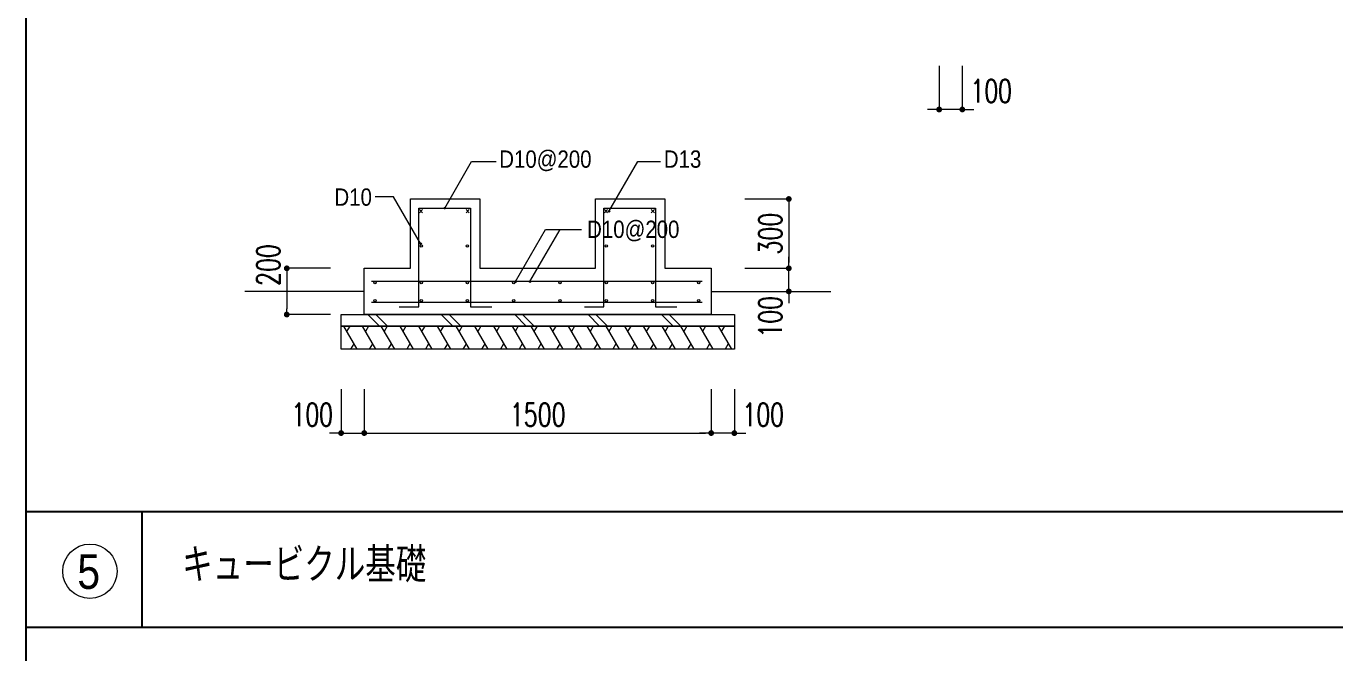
# Model space of a CAD drawing. Header units: millimetres. Extents: x 3721 to 423725, y 3529 to 115772.
# Drawn here: x 118230 to 140860, y 59242 to 70087 of the extents above; entities that cross this region are included whole.
import ezdxf
from ezdxf.enums import TextEntityAlignment as Align

# ---------------------------------------------------------------- set-up
doc = ezdxf.new("R2010")
doc.units = ezdxf.units.MM
doc.header["$LTSCALE"] = 0.2
doc.header["$PDMODE"] = 1
doc.layers.get('Defpoints').update_dxf_attribs({"color": 40})
doc.layers.add('92 設備記述', color=3, linetype='Continuous')
doc.layers.add('A_タイトル枠', color=7, linetype='Continuous')
for name, color, linetype, lineweight, true_color in [('A_寸法', 1, 'Continuous', 9, 0xff0000), ('改修範囲', 1, 'Continuous', 9, 0xff0000), ('改修記述', 1, 'Continuous', 9, 0xff0000)]:
    doc.layers.add(name, color=color, linetype=linetype, lineweight=lineweight, true_color=true_color)
doc.styles.add('Dim', font='simplex.shx', dxfattribs={"width": 0.7, "bigfont": 'extfont2.shx'})
doc.styles.add('Standard-A', font='romans.shx', dxfattribs={"bigfont": 'extfont2.shx'})
doc.styles.add('スタイル1', font='MS PGothic.ttf')
doc.dimstyles.new('1-200', dxfattribs={"dimscale": 200, "dimtxt": 3, "dimasz": 1, "dimexe": 1, "dimexo": 1, "dimgap": 1, "dimtad": 1, "dimdec": 0, "dimtxsty": 'Dim', "dimblk": 'DOT', "dimcen": 2.5, "dimadec": 0, "dimazin": 0, "dimtfac": 1, "dimtdec": 0, "dimtix": 1, "dimtmove": 2, "dimatfit": 3, "dimldrblk": '引出線', "dimfxl": 1, "dimlwd": -1, "dimlwe": -1, "dimarcsym": 0})

# ---------------------------------------------------------------- blocks, each defined once
blk = doc.blocks.new('_Dot')
at = {"color": 0, "linetype": 'ByBlock', "lineweight": -2}
blk.add_line((-0.5, 0), (-1, 0), dxfattribs=at)
at = {"color": 0, "linetype": 'ByBlock', "const_width": 0.5}
blk.add_lwpolyline([(-0.25, 0, 1), (0.25, 0, 1)], format="xyb", close=True, dxfattribs=at)
blk = doc.blocks.new('*D47')
at = {"layer": 'A_寸法', "color": 0, "transparency": 16777216}
for p, q in [((124076, 63803), (124076, 63045)), ((130076, 63803), (130076, 63045)), ((124176, 63045), (129976, 63045))]:
    blk.add_line(p, q, dxfattribs=at)
at = {"layer": 'Defpoints', "color": 0, "transparency": 16777216}
for p in [(124076, 63803), (130076, 63803), (130076, 63045)]:
    blk.add_point(p, dxfattribs=at)
at = {"layer": 'A_寸法', "color": 0, "transparency": 16777216, "xscale": 100, "yscale": 100, "zscale": 100, "rotation": 180}
blk.add_blockref('_Dot', (124076, 63045), dxfattribs=at)
at = {"layer": 'A_寸法', "color": 0, "transparency": 16777216, "xscale": 100, "yscale": 100, "zscale": 100}
blk.add_blockref('_Dot', (130076, 63045), dxfattribs=at)
at = {"layer": 'A_寸法', "color": 0, "transparency": 16777216, "insert": (127076, 63365), "char_height": 400, "attachment_point": 5, "style": 'Dim'}
blk.add_mtext('1500', dxfattribs=at)
blk = doc.blocks.new('引出線')
at = {"color": 0, "linetype": 'ByBlock'}
for points in [[(0, 0), (-1.96, -0.4)], [(-1, 0), (0, 0)]]:
    blk.add_lwpolyline(points, dxfattribs=at)
blk = doc.blocks.new('*D48')
at = {"layer": 'A_寸法', "color": 0, "transparency": 16777216}
for p, q in [((123676, 63803), (123676, 63045)), ((124076, 63803), (124076, 63045)), ((123576, 63045), (123476, 63045)), ((123676, 63045), (124076, 63045)), ((124176, 63045), (124276, 63045))]:
    blk.add_line(p, q, dxfattribs=at)
at = {"layer": 'Defpoints', "color": 0, "transparency": 16777216}
for p in [(123676, 63803), (124076, 63803), (124076, 63045)]:
    blk.add_point(p, dxfattribs=at)
at = {"layer": 'A_寸法', "color": 0, "transparency": 16777216, "xscale": 100, "yscale": 100, "zscale": 100}
blk.add_blockref('_Dot', (123676, 63045), dxfattribs=at)
at = {"layer": 'A_寸法', "color": 0, "transparency": 16777216, "xscale": 100, "yscale": 100, "zscale": 100, "rotation": 180}
blk.add_blockref('_Dot', (124076, 63045), dxfattribs=at)
at = {"layer": 'A_寸法', "color": 0, "transparency": 16777216, "insert": (123177, 63365), "char_height": 400, "attachment_point": 5, "style": 'Dim'}
blk.add_mtext('100', dxfattribs=at)
blk = doc.blocks.new('*D49')
at = {"layer": 'A_寸法', "color": 0, "transparency": 16777216}
for p, q in [((130076, 63803), (130076, 63045)), ((130476, 63803), (130476, 63045)), ((129976, 63045), (129876, 63045)), ((130476, 63045), (130076, 63045)), ((130576, 63045), (130676, 63045))]:
    blk.add_line(p, q, dxfattribs=at)
at = {"layer": 'Defpoints', "color": 0, "transparency": 16777216}
for p in [(130076, 63803), (130476, 63803), (130076, 63045)]:
    blk.add_point(p, dxfattribs=at)
at = {"layer": 'A_寸法', "color": 0, "transparency": 16777216, "xscale": 100, "yscale": 100, "zscale": 100}
blk.add_blockref('_Dot', (130076, 63045), dxfattribs=at)
at = {"layer": 'A_寸法', "color": 0, "transparency": 16777216, "xscale": 100, "yscale": 100, "zscale": 100, "rotation": 180}
blk.add_blockref('_Dot', (130476, 63045), dxfattribs=at)
at = {"layer": 'A_寸法', "color": 0, "transparency": 16777216, "insert": (130976, 63365), "char_height": 400, "attachment_point": 5, "style": 'Dim'}
blk.add_mtext('100', dxfattribs=at)
blk = doc.blocks.new('*D50')
at = {"layer": 'A_寸法', "color": 0, "transparency": 16777216}
for p, q in [((131418, 65996), (131418, 66096)), ((130660, 65896), (131418, 65896)), ((131418, 65496), (131418, 65896)), ((130660, 65496), (131418, 65496)), ((131418, 65396), (131418, 65296))]:
    blk.add_line(p, q, dxfattribs=at)
at = {"layer": 'Defpoints', "color": 0, "transparency": 16777216}
for p in [(130660, 65896), (131418, 65896), (130660, 65496)]:
    blk.add_point(p, dxfattribs=at)
at = {"layer": 'A_寸法', "color": 0, "transparency": 16777216, "xscale": 100, "yscale": 100, "zscale": 100}
for p, rotation in [((131418, 65896), 270), ((131418, 65496), 90)]:
    blk.add_blockref('_Dot', p, dxfattribs=dict(at, rotation=rotation))
at = {"layer": 'A_寸法', "color": 0, "transparency": 16777216, "insert": (131098, 65057), "char_height": 400, "attachment_point": 5, "rotation": 90, "style": 'Dim'}
blk.add_mtext('100', dxfattribs=at)
blk = doc.blocks.new('*D51')
at = {"layer": 'A_寸法', "color": 0, "transparency": 16777216}
for p, q in [((130660, 67096), (131418, 67096)), ((131418, 66996), (131418, 65996)), ((130660, 65896), (131418, 65896))]:
    blk.add_line(p, q, dxfattribs=at)
at = {"layer": 'Defpoints', "color": 0, "transparency": 16777216}
for p in [(130660, 67096), (130660, 65896), (131418, 65896)]:
    blk.add_point(p, dxfattribs=at)
at = {"layer": 'A_寸法', "color": 0, "transparency": 16777216, "xscale": 100, "yscale": 100, "zscale": 100}
for p, rotation in [((131418, 67096), 90), ((131418, 65896), 270)]:
    blk.add_blockref('_Dot', p, dxfattribs=dict(at, rotation=rotation))
at = {"layer": 'A_寸法', "color": 0, "transparency": 16777216, "insert": (131098, 66496), "char_height": 400, "attachment_point": 5, "rotation": 90, "style": 'Dim'}
blk.add_mtext('300', dxfattribs=at)
blk = doc.blocks.new('*D52')
at = {"layer": 'A_寸法', "color": 0, "transparency": 16777216}
for p, q in [((123494, 65896), (122736, 65896)), ((122736, 65796), (122736, 65196)), ((123494, 65096), (122736, 65096))]:
    blk.add_line(p, q, dxfattribs=at)
at = {"layer": 'Defpoints', "color": 0, "transparency": 16777216}
for p in [(123494, 65896), (122736, 65096), (123494, 65096)]:
    blk.add_point(p, dxfattribs=at)
at = {"layer": 'A_寸法', "color": 0, "transparency": 16777216, "xscale": 100, "yscale": 100, "zscale": 100}
for p, rotation in [((122736, 65896), 90), ((122736, 65096), 270)]:
    blk.add_blockref('_Dot', p, dxfattribs=dict(at, rotation=rotation))
at = {"layer": 'A_寸法', "color": 0, "transparency": 16777216, "insert": (122416, 65953), "char_height": 400, "attachment_point": 5, "rotation": 90, "style": 'Dim'}
blk.add_mtext('200', dxfattribs=at)
blk = doc.blocks.new('*D53')
at = {"layer": 'A_寸法', "color": 0, "transparency": 16777216}
for p, q in [((134018, 69403), (134018, 68645)), ((134418, 69403), (134418, 68645)), ((133918, 68645), (133818, 68645)), ((134418, 68645), (134018, 68645)), ((134518, 68645), (134618, 68645))]:
    blk.add_line(p, q, dxfattribs=at)
at = {"layer": 'Defpoints', "color": 0, "transparency": 16777216}
for p in [(134018, 69403), (134418, 69403), (134018, 68645)]:
    blk.add_point(p, dxfattribs=at)
at = {"layer": 'A_寸法', "color": 0, "transparency": 16777216, "xscale": 100, "yscale": 100, "zscale": 100}
blk.add_blockref('_Dot', (134018, 68645), dxfattribs=at)
at = {"layer": 'A_寸法', "color": 0, "transparency": 16777216, "xscale": 100, "yscale": 100, "zscale": 100, "rotation": 180}
blk.add_blockref('_Dot', (134418, 68645), dxfattribs=at)
at = {"layer": 'A_寸法', "color": 0, "transparency": 16777216, "insert": (134918, 68965), "char_height": 400, "attachment_point": 5, "style": 'Dim'}
blk.add_mtext('100', dxfattribs=at)

msp = doc.modelspace()

# ---------------------------------------------------------------- hatches: boundary and pattern name
at = {"layer": '改修範囲', "transparency": 33554687}
h = msp.add_hatch(color=256, dxfattribs=at)
h.dxf.hatch_style = 1
h.paths.add_polyline_path([(125473.6, 66949.8, 0.5773503), (125453.4, 66938.1), (125466.9, 66938.1)])
h.paths.add_polyline_path([(125473.6, 66949.8), (125466.9, 66938.1), (125480.4, 66938.1, 0.2679492)])
h.paths.add_polyline_path([(125480.4, 66938.1), (125466.9, 66938.1), (125453.4, 66938.1, 1)])
h = msp.add_hatch(color=256, dxfattribs=at)
h.dxf.hatch_style = 1
h.paths.add_polyline_path([(128314.7, 66894, 0.5773503), (128294.5, 66882.4), (128307.9, 66882.4)])
h.paths.add_polyline_path([(128314.7, 66894), (128307.9, 66882.4), (128321.4, 66882.4, 0.2679492)])
h.paths.add_polyline_path([(128321.4, 66882.4), (128307.9, 66882.4), (128294.5, 66882.4, 1)])
h = msp.add_hatch(color=256, dxfattribs=at)
h.dxf.hatch_style = 1
h.paths.add_polyline_path([(125043.4, 66335.1, -0.5773503), (125063.6, 66323.5), (125050.1, 66323.5)])
h.paths.add_polyline_path([(125043.4, 66335.1), (125050.1, 66323.5), (125036.6, 66323.5, -0.2679492)])
h.paths.add_polyline_path([(125036.6, 66323.5), (125050.1, 66323.5), (125063.6, 66323.5, -1)])
h = msp.add_hatch(color=256, dxfattribs=at)
h.dxf.hatch_style = 1
h.paths.add_polyline_path([(126698.6, 65678.9, 0.5773503), (126678.4, 65667.2), (126691.9, 65667.2)])
h.paths.add_polyline_path([(126698.6, 65678.9), (126691.9, 65667.2), (126705.4, 65667.2, 0.2679492)])
h.paths.add_polyline_path([(126705.4, 65667.2), (126691.9, 65667.2), (126678.4, 65667.2, 1)])
h = msp.add_hatch(color=256, dxfattribs=at)
h.dxf.hatch_style = 1
h.paths.add_polyline_path([(126948.7, 65678.9, 0.5773503), (126928.5, 65667.2), (126942, 65667.2)])
h.paths.add_polyline_path([(126948.7, 65678.9), (126942, 65667.2), (126955.5, 65667.2, 0.2679492)])
h.paths.add_polyline_path([(126955.5, 65667.2), (126942, 65667.2), (126928.5, 65667.2, 1)])

# ---------------------------------------------------------------- linework, layer by layer
at = {"layer": 'A_タイトル枠', "color": 5, "linetype": 'Continuous'}
msp.add_line((118229.8, 6849.5), (118229.8, 115772.4), dxfattribs=at)
at = {"layer": 'A_タイトル枠', "linetype": 'Continuous'}
for p, q in [((163252, 61682.1), (118229.8, 61682.1)), ((120229.8, 61682.1), (120229.8, 59682.1)), ((163252, 59682.1), (118229.8, 59682.1))]:
    msp.add_line(p, q, dxfattribs=at)
at = {"layer": '改修範囲'}
for p, q in [((125466.9, 66938.1), (125933.7, 67746.7)), ((125933.7, 67746.7), (126355.1, 67746.7)), ((128307.9, 66882.4), (128807, 67746.7)), ((128807, 67746.7), (129201.6, 67746.7)), ((124583.3, 67132), (124263.7, 67132)), ((125050.1, 66323.5), (124583.3, 67132)), ((125028.9, 66912.5), (125084.3, 66857.1)), ((125084.3, 66912.5), (125028.9, 66857.1)), ((125837.7, 66912.5), (125893.1, 66857.1)), ((125893.1, 66912.5), (125837.7, 66857.1)), ((128228.9, 66912.5), (128284.3, 66857.1)), ((128284.3, 66912.5), (128228.9, 66857.1)), ((129037.7, 66912.5), (129093.1, 66857.1)), ((129093.1, 66912.5), (129037.7, 66857.1)), ((126691.9, 65667.2), (127212.8, 66569.5)), ((126942, 65667.2), (127462.9, 66569.5)), ((127212.8, 66569.5), (127830.3, 66569.5)), ((124200.6, 65672.7), (129920.6, 65672.7)), ((124076.4, 65496.3), (122010.3, 65496.3)), ((130076.4, 65496.3), (132142.5, 65496.3)), ((124200.6, 65310.6), (129920.6, 65310.6)), ((124140, 65096.3), (124340, 64896.3)), ((124275.4, 65096.3), (124475.4, 64896.3)), ((125408.9, 65096.3), (125608.9, 64896.3)), ((125544.3, 65096.3), (125744.3, 64896.3)), ((126677.8, 65096.3), (126877.8, 64896.3)), ((126813.2, 65096.3), (127013.2, 64896.3)), ((127946.7, 65096.3), (128146.7, 64896.3)), ((128082.1, 65096.3), (128282.1, 64896.3)), ((129215.6, 65096.3), (129415.6, 64896.3)), ((129351, 65096.3), (129551, 64896.3)), ((123717.8, 64896.3), (123948.7, 64496.3)), ((123825.8, 64896.3), (123771.8, 64802.7)), ((124041.6, 64896.3), (124272.6, 64496.3)), ((124149.7, 64896.3), (124095.7, 64802.7)), ((124365.5, 64896.3), (124596.4, 64496.3)), ((124473.6, 64896.3), (124419.5, 64802.7)), ((124689.4, 64896.3), (124920.3, 64496.3)), ((124797.4, 64896.3), (124743.4, 64802.7)), ((125013.2, 64896.3), (125244.2, 64496.3)), ((125121.3, 64896.3), (125067.3, 64802.7)), ((125337.1, 64896.3), (125568, 64496.3)), ((125445.2, 64896.3), (125391.1, 64802.7)), ((125661, 64896.3), (125891.9, 64496.3)), ((125769, 64896.3), (125715, 64802.7)), ((125984.8, 64896.3), (126215.8, 64496.3)), ((126092.9, 64896.3), (126038.9, 64802.7)), ((126308.7, 64896.3), (126539.7, 64496.3)), ((126416.8, 64896.3), (126362.7, 64802.7)), ((126632.6, 64896.3), (126863.5, 64496.3)), ((126740.6, 64896.3), (126686.6, 64802.7)), ((126956.4, 64896.3), (127187.4, 64496.3)), ((127064.5, 64896.3), (127010.5, 64802.7)), ((127280.3, 64896.3), (127511.3, 64496.3)), ((127388.4, 64896.3), (127334.3, 64802.7)), ((127604.2, 64896.3), (127835.1, 64496.3)), ((127712.2, 64896.3), (127658.2, 64802.7)), ((127928.1, 64896.3), (128159, 64496.3)), ((128036.1, 64896.3), (127982.1, 64802.7)), ((128251.9, 64896.3), (128482.9, 64496.3)), ((128360, 64896.3), (128306, 64802.7)), ((128575.8, 64896.3), (128806.7, 64496.3)), ((128683.9, 64896.3), (128629.8, 64802.7)), ((128899.7, 64896.3), (129130.6, 64496.3)), ((129007.7, 64896.3), (128953.7, 64802.7)), ((129223.5, 64896.3), (129454.5, 64496.3)), ((129331.6, 64896.3), (129277.6, 64802.7)), ((129547.4, 64896.3), (129778.3, 64496.3)), ((129655.5, 64896.3), (129601.4, 64802.7)), ((129871.3, 64896.3), (130102.2, 64496.3)), ((129979.3, 64896.3), (129925.3, 64802.7)), ((130195.1, 64896.3), (130426.1, 64496.3)), ((130303.2, 64896.3), (130249.2, 64802.7)), ((123893.7, 64591.6), (123838.7, 64496.3)), ((124217.6, 64591.6), (124162.6, 64496.3)), ((124541.4, 64591.6), (124486.4, 64496.3)), ((124865.3, 64591.6), (124810.3, 64496.3)), ((125189.2, 64591.6), (125134.2, 64496.3)), ((125513, 64591.6), (125458, 64496.3)), ((125836.9, 64591.6), (125781.9, 64496.3)), ((126160.8, 64591.6), (126105.8, 64496.3)), ((126484.6, 64591.6), (126429.6, 64496.3)), ((126808.5, 64591.6), (126753.5, 64496.3)), ((127132.4, 64591.6), (127077.4, 64496.3)), ((127456.3, 64591.6), (127401.3, 64496.3)), ((127780.1, 64591.6), (127725.1, 64496.3)), ((128104, 64591.6), (128049, 64496.3)), ((128427.9, 64591.6), (128372.9, 64496.3)), ((128751.7, 64591.6), (128696.7, 64496.3)), ((129075.6, 64591.6), (129020.6, 64496.3)), ((129399.5, 64591.6), (129344.5, 64496.3)), ((129723.3, 64591.6), (129668.3, 64496.3)), ((130047.2, 64591.6), (129992.2, 64496.3)), ((130371.1, 64591.6), (130316.1, 64496.3))]:
    msp.add_line(p, q, dxfattribs=at)
for points in [[(124876.4, 65896.3), (124876.4, 67096.3), (126076.4, 67096.3), (126076.4, 65896.3)], [(128076.4, 65896.3), (128076.4, 67096.3), (129276.4, 67096.3), (129276.4, 65896.3)], [(124682.8, 65228.5), (125021.7, 65228.5), (125021.7, 66938.1), (125912.1, 66938.1), (125912.1, 65228.5), (126279.8, 65228.5)], [(127882.8, 65228.5), (128221.7, 65228.5), (128221.7, 66938.1), (129112.1, 66938.1), (129112.1, 65228.5), (129479.8, 65228.5)], [(129276.4, 65896.3), (130076.4, 65896.3), (130076.4, 65096.3), (124076.4, 65096.3), (124076.4, 65896.3), (124876.4, 65896.3)], [(126076.4, 65896.3), (128076.4, 65896.3)]]:
    msp.add_lwpolyline(points, dxfattribs=at)
for points in [[(123676.4, 65096.3), (130476.4, 65096.3), (130476.4, 64896.3), (123676.4, 64896.3)], [(123676.4, 64896.3), (130476.4, 64896.3), (130476.4, 64496.3), (123676.4, 64496.3)]]:
    msp.add_lwpolyline(points, close=True, dxfattribs=at)
for centre, radius in [((125466.9, 66938.1), 13.5), ((128307.9, 66882.4), 13.5), ((125050.1, 66323.5), 13.5), ((125061.2, 66284.7), 20), ((125861.2, 66284.7), 20), ((128261.2, 66284.7), 20), ((129061.2, 66284.7), 20), ((124261.2, 65645.7), 20), ((125061.2, 65645.7), 20), ((125861.2, 65645.7), 20), ((126661.2, 65645.7), 20), ((126691.9, 65667.2), 13.5), ((126942, 65667.2), 13.5), ((127461.2, 65645.7), 20), ((128261.2, 65645.7), 20), ((129061.2, 65645.7), 20), ((129861.2, 65645.7), 20), ((124261.2, 65338.5), 20), ((125061.2, 65338.5), 20), ((125861.2, 65338.5), 20), ((126661.2, 65338.5), 20), ((127461.2, 65338.5), 20), ((128261.2, 65338.5), 20), ((129061.2, 65338.5), 20), ((129861.2, 65338.5), 20)]:
    msp.add_circle(centre, radius, dxfattribs=at)
at = {"layer": '改修記述'}
msp.add_circle((119331.5, 60653.9), 470.2, dxfattribs=at)

# ---------------------------------------------------------------- texts
at = {"layer": '92 設備記述', "style": 'Standard-A', "width": 0.8}
msp.add_text('キュービクル基礎', height=600, dxfattribs=at).set_placement((120926.6, 60462.5))
at = {"layer": '改修記述', "style": 'スタイル1', "width": 0.9}
for s, p in [('D10@200', (126410.7, 67786.4)), ('D13', (129257.1, 67786.4)), ('D10', (123560.6, 67129)), ('D10@200', (127930.3, 66571.7))]:
    msp.add_text(s, height=300, dxfattribs=at).set_placement(p, align=Align.MIDDLE_LEFT)
msp.add_text('5', height=600, dxfattribs=at).set_placement((119311, 60643.9), align=Align.MIDDLE)

# ---------------------------------------------------------------- dimensions: what is measured, and where the dimension line sits
at = {"layer": 'A_寸法'}
for base, p1, p2, angle, picture, middle in [((134018.2, 68644.6), (134418.2, 69402.6), (134018.2, 69402.6), 180, '*D53', (134918, 68964.6)), ((122736.3, 65096.3), (123494.3, 65896.3), (123494.3, 65096.3), 270, '*D52', (122416.3, 65952.7)), ((131418, 65896.3), (130660.1, 65496.3), (130660.1, 65896.3), 90, '*D50', (131098, 65056.5)), ((130076.4, 63045.2), (130476.4, 63803.2), (130076.4, 63803.2), 180, '*D49', (130976.2, 63365.2))]:
    dim = msp.add_linear_dim(base=base, p1=p1, p2=p2, angle=angle, dimstyle='1-200', override={"dimtxt": 2, "dimasz": 0.5, "dimexe": 0, "dimexo": 0, "dimgap": 0.6, "dimlfac": 0.25}, dxfattribs=at)
    dim.commit()
    dim.dimension.update_dxf_attribs({"geometry": picture, "text_midpoint": middle, "dimtype": 160})
dim = msp.add_linear_dim(base=(131418, 65896.3), p1=(130660.1, 67096.3), p2=(130660.1, 65896.3), angle=270, dimstyle='1-200', override={"dimtxt": 2, "dimasz": 0.5, "dimexe": 0, "dimexo": 0, "dimgap": 0.6, "dimlfac": 0.25}, dxfattribs=at)
dim.commit()
dim.dimension.update_dxf_attribs({"geometry": '*D51', "text_midpoint": (131098, 66496.3)})
dim = msp.add_linear_dim(base=(124076.4, 63045.2), p1=(123676.4, 63803.2), p2=(124076.4, 63803.2), dimstyle='1-200', override={"dimtxt": 2, "dimasz": 0.5, "dimexe": 0, "dimexo": 0, "dimgap": 0.6, "dimlfac": 0.25}, dxfattribs=at)
dim.commit()
dim.dimension.update_dxf_attribs({"geometry": '*D48', "text_midpoint": (123176.5, 63365.2), "dimtype": 160})
dim = msp.add_linear_dim(base=(130076.4, 63045.2), p1=(124076.4, 63803.2), p2=(130076.4, 63803.2), dimstyle='1-200', override={"dimtxt": 2, "dimasz": 0.5, "dimexe": 0, "dimexo": 0, "dimgap": 0.6, "dimlfac": 0.25}, dxfattribs=at)
dim.commit()
dim.dimension.update_dxf_attribs({"geometry": '*D47', "text_midpoint": (127076.4, 63365.2)})

doc.saveas('drawing.dxf')
